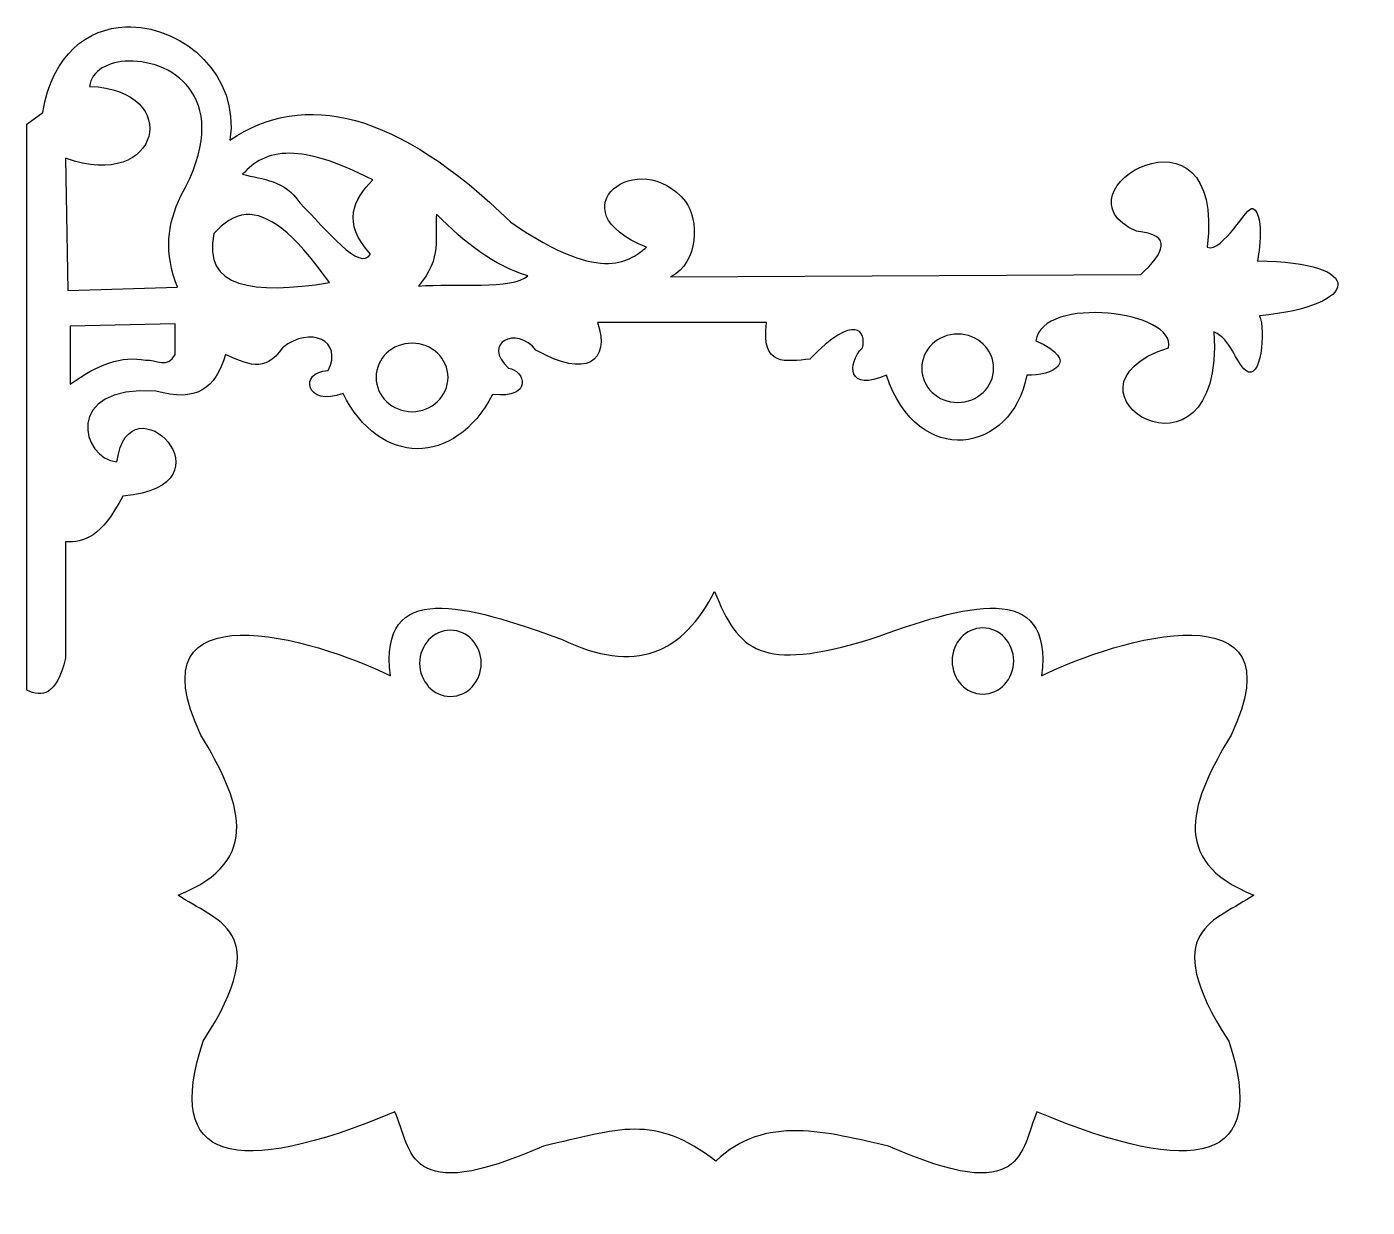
# Model space of a CAD drawing. Header units: centimetres. Extents: x -5.4 to 5.7, y -5 to 4.7.
import ezdxf

# ---------------------------------------------------------------- set-up
doc = ezdxf.new("R2010")
doc.units = ezdxf.units.CM
doc.header["$MEASUREMENT"] = 0
doc.layers.add('Layer 1', color=7, linetype='Continuous')

msp = doc.modelspace()

# ---------------------------------------------------------------- linework, layer by layer
at = {"layer": 'Layer 1', "color": 38, "lineweight": 25}
for points, knots in [([(-4.56622, 4.74404), (-4.58048, 4.74428), (-4.59501, 4.74378), (-4.60921, 4.74321), (-4.60921, 4.74321), (-4.92019, 4.73079), (-5.21417, 4.52285), (-5.29465, 4.03462), (-5.29465, 4.03462), (-5.29465, 4.03462), (-5.42694, 3.93954), (-5.42694, 3.93954), (-5.42694, 3.93954), (-5.42694, 3.93954), (-5.42694, -0.74689), (-5.42694, -0.74689), (-5.42694, -0.74689), (-5.29987, -0.80852), (-5.18241, -0.79541), (-5.10531, -0.48231), (-5.10531, -0.48231), (-5.10531, -0.48231), (-5.10531, 0.48094), (-5.10531, 0.48094), (-5.10531, 0.48094), (-4.95728, 0.47444), (-4.80611, 0.5177), (-4.63319, 0.85962), (-4.63319, 0.85962), (-3.66305, 0.93858), (-4.58613, 1.87535), (-4.68032, 1.14239), (-4.68032, 1.14239), (-4.97335, 1.16304), (-5.13761, 1.78004), (-4.35869, 1.72861), (-4.35869, 1.72861), (-4.02481, 1.63412), (-3.86429, 1.74775), (-3.78239, 2.03123), (-3.78239, 2.03123), (-3.61714, 1.95705), (-3.45105, 1.86797), (-3.31027, 2.08745), (-3.31027, 2.08745), (-3.07697, 2.27254), (-2.8073, 2.14678), (-2.93241, 1.89893), (-2.93241, 1.89893), (-3.17909, 1.89212), (-3.11881, 1.58879), (-2.80921, 1.70959), (-2.80921, 1.70959), (-2.50766, 1.10301), (-1.88549, 1.09828), (-1.57146, 1.70049), (-1.57146, 1.70049), (-1.22638, 1.66129), (-1.30532, 1.90451), (-1.43917, 1.91794), (-1.43917, 1.91794), (-1.66569, 2.12818), (-1.37302, 2.27245), (-1.21262, 2.06842), (-1.21262, 2.06842), (-0.79543, 1.82828), (-0.59129, 1.97629), (-0.70247, 2.2958), (-0.70247, 2.2958), (-0.70247, 2.2958), (0.69651, 2.2958), (0.69651, 2.2958), (0.69651, 2.2958), (0.64646, 1.92341), (0.86179, 1.97579), (1.05535, 1.99318), (1.05535, 1.99318), (1.42834, 2.38312), (1.52826, 2.2205), (1.49026, 2.08744), (1.49026, 2.08744), (1.35911, 1.95076), (1.36898, 1.71807), (1.6887, 1.86089), (1.6887, 1.86089), (1.95013, 1.07405), (2.73152, 1.21479), (2.85121, 1.86089), (2.85121, 1.86089), (3.05878, 1.85321), (3.31164, 1.97395), (2.92645, 2.14449), (2.92645, 2.14449), (2.97993, 2.52821), (4.10046, 2.39009), (4.02282, 2.08744), (4.02282, 2.08744), (2.9664, 1.74349), (4.48421, 0.80139), (4.40068, 2.21973), (4.40068, 2.21973), (4.54432, 2.15377), (4.57542, 1.9704), (4.66526, 1.89892), (4.66526, 1.89892), (4.78953, 1.80005), (4.83023, 2.2331), (4.77853, 2.35202), (4.77853, 2.35202), (5.62341, 2.43204), (5.66899, 2.80125), (4.75951, 2.80595), (4.75951, 2.80595), (4.75951, 2.80595), (4.8349, 3.17552), (4.72148, 3.24086), (4.72148, 3.24086), (4.67754, 3.26617), (4.47531, 2.87533), (4.34362, 2.91923), (4.34362, 2.91923), (4.50888, 4.22605), (3.01924, 3.38273), (3.75823, 3.05152), (3.75823, 3.05152), (4.07013, 3.02162), (3.98329, 2.87251), (3.79544, 2.69268), (3.79544, 2.69268), (3.79544, 2.69268), (-0.09724, 2.67366), (-0.09724, 2.67366), (-0.09724, 2.67366), (0.13997, 2.79234), (0.13605, 3.15332), (0.02513, 3.29708), (0.02513, 3.29708), (-0.35427, 3.77646), (-1.07305, 3.2261), (-0.29568, 2.91922), (-0.29568, 2.91922), (-0.42304, 2.82586), (-0.63626, 2.58599), (-1.42016, 3.12675), (-1.42016, 3.12675), (-2.3654, 4.04819), (-3.12742, 4.22085), (-3.74519, 3.80723), (-3.74519, 3.80723), (-3.66614, 4.3438), (-4.12428, 4.73652), (-4.56623, 4.74402), (-4.56623, 4.74402), (-4.56623, 4.74402), (-4.56622, 4.74404), (-4.56622, 4.74404)], [0, 0, 0, 0, 0.025, 0.025, 0.025, 0.025, 0.05, 0.05, 0.05, 0.05, 0.075, 0.075, 0.075, 0.075, 0.1, 0.1, 0.1, 0.1, 0.125, 0.125, 0.125, 0.125, 0.15, 0.15, 0.15, 0.15, 0.175, 0.175, 0.175, 0.175, 0.2, 0.2, 0.2, 0.2, 0.225, 0.225, 0.225, 0.225, 0.25, 0.25, 0.25, 0.25, 0.275, 0.275, 0.275, 0.275, 0.3, 0.3, 0.3, 0.3, 0.325, 0.325, 0.325, 0.325, 0.35, 0.35, 0.35, 0.35, 0.375, 0.375, 0.375, 0.375, 0.4, 0.4, 0.4, 0.4, 0.425, 0.425, 0.425, 0.425, 0.45, 0.45, 0.45, 0.45, 0.475, 0.475, 0.475, 0.475, 0.5, 0.5, 0.5, 0.5, 0.525, 0.525, 0.525, 0.525, 0.55, 0.55, 0.55, 0.55, 0.575, 0.575, 0.575, 0.575, 0.6, 0.6, 0.6, 0.6, 0.625, 0.625, 0.625, 0.625, 0.65, 0.65, 0.65, 0.65, 0.675, 0.675, 0.675, 0.675, 0.7, 0.7, 0.7, 0.7, 0.725, 0.725, 0.725, 0.725, 0.75, 0.75, 0.75, 0.75, 0.775, 0.775, 0.775, 0.775, 0.8, 0.8, 0.8, 0.8, 0.825, 0.825, 0.825, 0.825, 0.85, 0.85, 0.85, 0.85, 0.875, 0.875, 0.875, 0.875, 0.9, 0.9, 0.9, 0.9, 0.925, 0.925, 0.925, 0.925, 0.95, 0.95, 0.95, 0.95, 1, 1, 1, 1]), ([(-4.5811, 4.46044), (-4.2088, 4.46856), (-3.70657, 4.13833), (-4.15115, 3.34423), (-4.15115, 3.34423), (-4.2649, 3.11542), (-4.292, 2.86765), (-4.17926, 2.58851), (-4.17926, 2.58851), (-4.17926, 2.58851), (-5.08628, 2.5604), (-5.08628, 2.5604), (-5.08628, 2.5604), (-5.08628, 2.5604), (-5.1053, 3.65594), (-5.1053, 3.65594), (-5.1053, 3.65594), (-4.3187, 3.37198), (-4.12563, 4.22037), (-4.90686, 4.25125), (-4.90686, 4.25125), (-4.89241, 4.38275), (-4.75032, 4.45675), (-4.58109, 4.46044), (-4.58109, 4.46044), (-4.58109, 4.46044), (-4.5811, 4.46044), (-4.5811, 4.46044)], [0, 0, 0, 0, 0.125, 0.125, 0.125, 0.125, 0.25, 0.25, 0.25, 0.25, 0.375, 0.375, 0.375, 0.375, 0.5, 0.5, 0.5, 0.5, 0.625, 0.625, 0.625, 0.625, 0.75, 0.75, 0.75, 0.75, 1, 1, 1, 1]), ([(-3.24827, 3.69728), (-3.08501, 3.69548), (-2.86731, 3.63348), (-2.56366, 3.47652), (-2.56366, 3.47652), (-2.72208, 3.30981), (-2.8226, 3.12848), (-2.58268, 2.86219), (-2.58268, 2.86219), (-2.66871, 2.71258), (-2.93987, 3.05849), (-3.16807, 3.288), (-3.16807, 3.288), (-3.28986, 3.47384), (-3.47139, 3.48129), (-3.64101, 3.52364), (-3.64101, 3.52364), (-3.54861, 3.62399), (-3.4333, 3.69931), (-3.24827, 3.69727), (-3.24827, 3.69727), (-3.24827, 3.69727), (-3.24827, 3.69728), (-3.24827, 3.69728)], [0, 0, 0, 0, 0.14285714, 0.14285714, 0.14285714, 0.14285714, 0.28571429, 0.28571429, 0.28571429, 0.28571429, 0.42857143, 0.42857143, 0.42857143, 0.42857143, 0.57142857, 0.57142857, 0.57142857, 0.57142857, 0.71428571, 0.71428571, 0.71428571, 0.71428571, 1, 1, 1, 1]), ([(-3.61124, 3.18961), (-3.44071, 3.20017), (-3.22404, 3.05669), (-2.9225, 2.62654), (-2.9225, 2.62654), (-3.55094, 2.52657), (-3.97645, 2.58065), (-3.87748, 3.03251), (-3.87748, 3.03251), (-3.79964, 3.12119), (-3.71356, 3.18327), (-3.61124, 3.18961)], [0, 0, 0, 0, 0.25, 0.25, 0.25, 0.25, 0.5, 0.5, 0.5, 0.5, 1, 1, 1, 1]), ([(-2.03449, 3.19292), (-1.80387, 2.95874), (-1.55956, 2.76647), (-1.27877, 2.68277), (-1.27877, 2.68277), (-1.40688, 2.56729), (-1.87745, 2.62297), (-2.18579, 2.59761), (-2.18579, 2.59761), (-1.98157, 2.8345), (-2.05459, 3.00206), (-2.03448, 3.19292), (-2.03448, 3.19292), (-2.03448, 3.19292), (-2.03449, 3.19292), (-2.03449, 3.19292)], [0, 0, 0, 0, 0.2, 0.2, 0.2, 0.2, 0.4, 0.4, 0.4, 0.4, 0.6, 0.6, 0.6, 0.6, 1, 1, 1, 1]), ([(-4.19829, 2.2859), (-4.19829, 2.2859), (-4.19829, 2.03124), (-4.19829, 2.03124), (-4.19829, 2.03124), (-4.25936, 1.91137), (-4.36045, 1.99231), (-4.44386, 1.98411), (-4.44386, 1.98411), (-4.63819, 2.02644), (-4.84862, 1.94467), (-5.06811, 1.78567), (-5.06811, 1.78567), (-5.06811, 1.78567), (-5.06811, 2.26688), (-5.06811, 2.26688), (-5.06811, 2.26688), (-5.06811, 2.26688), (-4.19829, 2.2859), (-4.19829, 2.2859)], [0, 0, 0, 0, 0.16666667, 0.16666667, 0.16666667, 0.16666667, 0.33333333, 0.33333333, 0.33333333, 0.33333333, 0.5, 0.5, 0.5, 0.5, 0.66666667, 0.66666667, 0.66666667, 0.66666667, 1, 1, 1, 1]), ([(-2.23789, 2.12549), (-2.07358, 2.12549), (-1.94023, 1.99837), (-1.94023, 1.84189), (-1.94023, 1.84189), (-1.94023, 1.68541), (-2.07358, 1.55829), (-2.23789, 1.55829), (-2.23789, 1.55829), (-2.4022, 1.55829), (-2.53555, 1.68541), (-2.53555, 1.84189), (-2.53555, 1.84189), (-2.53555, 1.99837), (-2.4022, 2.12549), (-2.23789, 2.12549)], [0, 0, 0, 0, 0.2, 0.2, 0.2, 0.2, 0.4, 0.4, 0.4, 0.4, 0.6, 0.6, 0.6, 0.6, 1, 1, 1, 1]), ([(2.27905, 2.20073), (2.44336, 2.20073), (2.57671, 2.07444), (2.57671, 1.91796), (2.57671, 1.91796), (2.57671, 1.76148), (2.44336, 1.63436), (2.27905, 1.63436), (2.27905, 1.63436), (2.11474, 1.63436), (1.98139, 1.76148), (1.98139, 1.91796), (1.98139, 1.91796), (1.98139, 2.07444), (2.11474, 2.20073), (2.27905, 2.20073)], [0, 0, 0, 0, 0.2, 0.2, 0.2, 0.2, 0.4, 0.4, 0.4, 0.4, 0.6, 0.6, 0.6, 0.6, 1, 1, 1, 1])]:
    msp.add_open_spline(points, degree=3, knots=knots, dxfattribs=at)
at = {"layer": 'Layer 1', "color": 8, "lineweight": 25}
for points, knots in [([(0.26635, 0.07071), (0.00988, -0.44011), (-0.39054, -0.62109), (-0.99952, -0.32617), (-0.99952, -0.32617), (-1.79124, -0.03677), (-2.51637, 0.1713), (-2.41669, -0.62879), (-2.41669, -0.62879), (-3.05353, -0.31073), (-4.57078, 0.1154), (-3.98517, -1.11992), (-3.98517, -1.11992), (-3.66575, -1.65194), (-3.45174, -2.15895), (-4.17451, -2.44284), (-4.17451, -2.44284), (-3.86995, -2.66028), (-3.36109, -2.71626), (-3.96698, -3.65248), (-3.96698, -3.65248), (-4.30211, -4.65968), (-3.7069, -4.79246), (-2.37948, -4.23787), (-2.37948, -4.23787), (-2.23843, -4.55714), (-2.29383, -5.02714), (-1.15082, -4.52147), (-1.15082, -4.52147), (-0.5267, -4.37916), (-0.23426, -4.25068), (0.27793, -4.64632), (0.27793, -4.64632), (0.67998, -4.25519), (1.19924, -4.4074), (1.70668, -4.52147), (1.70668, -4.52147), (2.84969, -5.02714), (2.79429, -4.55714), (2.93534, -4.23787), (2.93534, -4.23787), (4.26276, -4.79246), (4.85797, -4.65968), (4.52284, -3.65248), (4.52284, -3.65248), (3.91695, -2.71626), (4.42581, -2.66028), (4.73037, -2.44284), (4.73037, -2.44284), (4.0076, -2.15896), (4.22244, -1.65195), (4.54185, -1.11992), (4.54185, -1.11992), (5.12746, 0.1154), (3.61021, -0.31072), (2.97337, -0.62879), (2.97337, -0.62879), (3.07305, 0.1713), (2.34709, -0.03677), (1.55537, -0.32617), (1.55537, -0.32617), (0.64365, -0.59938), (0.46357, -0.42332), (0.26635, 0.07071)], [0, 0, 0, 0, 0.05882353, 0.05882353, 0.05882353, 0.05882353, 0.11764706, 0.11764706, 0.11764706, 0.11764706, 0.17647059, 0.17647059, 0.17647059, 0.17647059, 0.23529412, 0.23529412, 0.23529412, 0.23529412, 0.29411765, 0.29411765, 0.29411765, 0.29411765, 0.35294118, 0.35294118, 0.35294118, 0.35294118, 0.41176471, 0.41176471, 0.41176471, 0.41176471, 0.47058824, 0.47058824, 0.47058824, 0.47058824, 0.52941176, 0.52941176, 0.52941176, 0.52941176, 0.58823529, 0.58823529, 0.58823529, 0.58823529, 0.64705882, 0.64705882, 0.64705882, 0.64705882, 0.70588235, 0.70588235, 0.70588235, 0.70588235, 0.76470588, 0.76470588, 0.76470588, 0.76470588, 0.82352941, 0.82352941, 0.82352941, 0.82352941, 0.88235294, 0.88235294, 0.88235294, 0.88235294, 1, 1, 1, 1]), ([(-1.91977, -0.25092), (-1.77894, -0.25092), (-1.66511, -0.37333), (-1.66511, -0.5246), (-1.66511, -0.5246), (-1.66511, -0.67587), (-1.77894, -0.79828), (-1.91977, -0.79828), (-1.91977, -0.79828), (-2.06061, -0.79828), (-2.17526, -0.67587), (-2.17526, -0.5246), (-2.17526, -0.5246), (-2.17526, -0.37333), (-2.06061, -0.25092), (-1.91977, -0.25092)], [0, 0, 0, 0, 0.2, 0.2, 0.2, 0.2, 0.4, 0.4, 0.4, 0.4, 0.6, 0.6, 0.6, 0.6, 1, 1, 1, 1]), ([(2.4872, -0.2319), (2.62803, -0.2319), (2.74269, -0.35431), (2.74269, -0.50558), (2.74269, -0.50558), (2.74269, -0.65685), (2.62804, -0.78009), (2.4872, -0.78009), (2.4872, -0.78009), (2.34636, -0.78009), (2.23254, -0.65685), (2.23254, -0.50558), (2.23254, -0.50558), (2.23254, -0.35431), (2.34637, -0.2319), (2.4872, -0.2319)], [0, 0, 0, 0, 0.2, 0.2, 0.2, 0.2, 0.4, 0.4, 0.4, 0.4, 0.6, 0.6, 0.6, 0.6, 1, 1, 1, 1])]:
    msp.add_open_spline(points, degree=3, knots=knots, dxfattribs=at)

doc.saveas('drawing.dxf')
